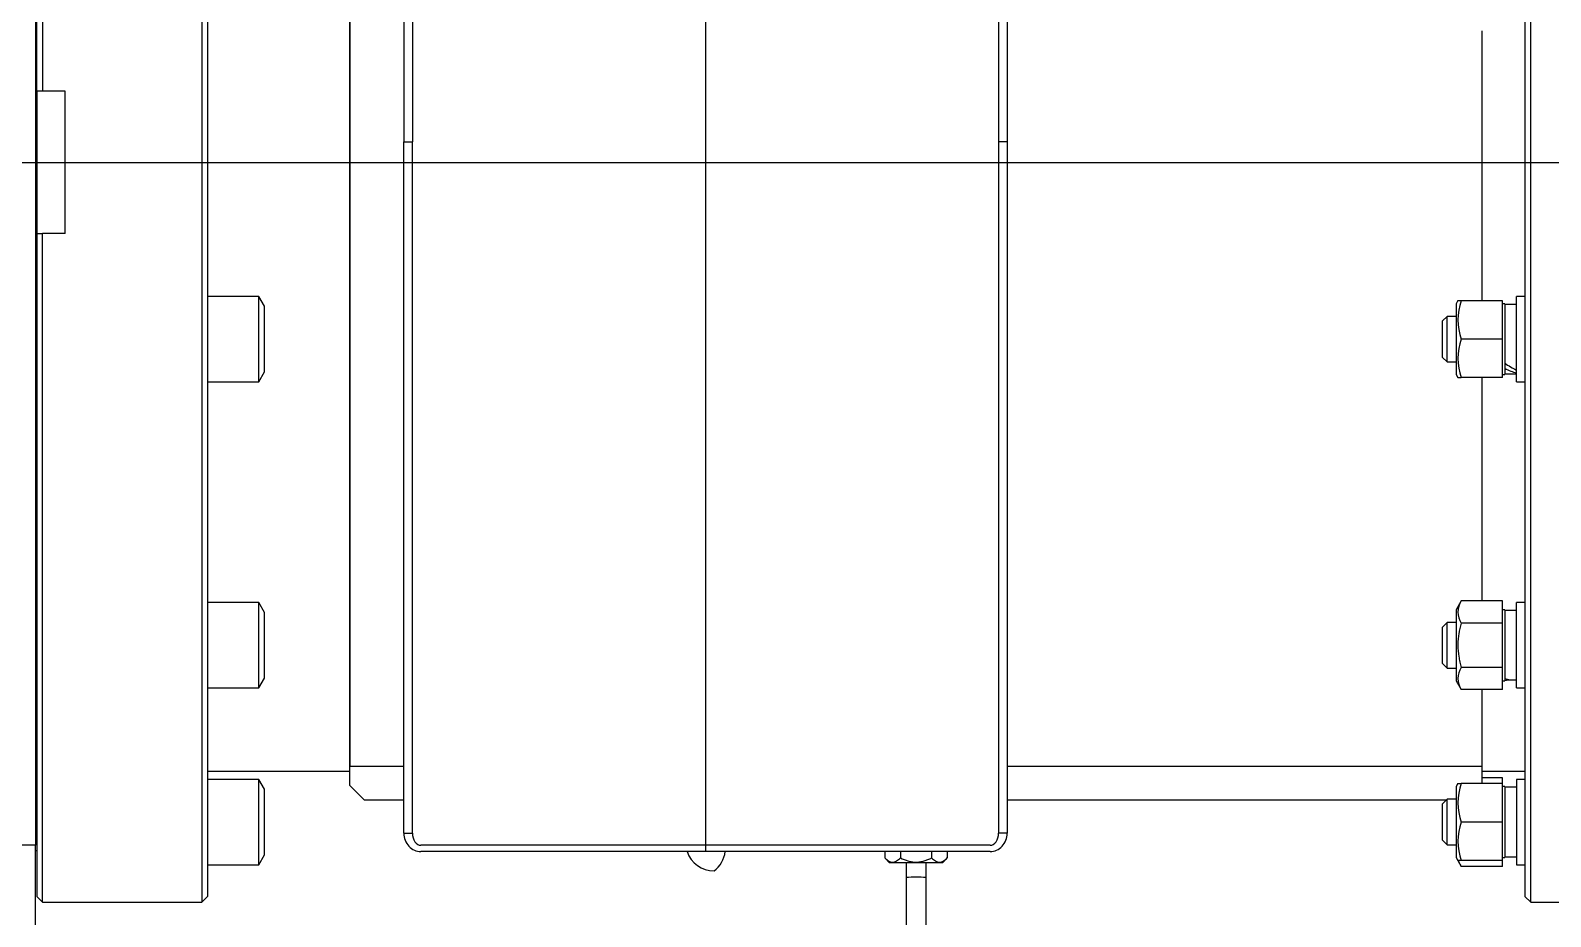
# Model space of a CAD drawing. Extents: x -681219 to -550379, y -242630 to -158199.
# Drawn here: x -622685 to -621992, y -178448 to -178045 of the extents above; entities that cross this region are included whole.
import ezdxf
from ezdxf.lldxf.tags import DXFTag

# ---------------------------------------------------------------- set-up
doc = ezdxf.new("R2010")
doc.units = 0
doc.header["$LTSCALE"] = 1000
for name, color, linetype in [('$TD_AUDIT_GENERATED_(5D6)', 7, 'CONTINUOUS'), ('16_GB93', 7, 'CONTINUOUS'), ('16_GB97.1', 7, 'CONTINUOUS'), ('AAO2017503', 7, 'CONTINUOUS'), ('DV1_默认层', 7, 'CONTINUOUS'), ('M16_GB1229', 7, 'CONTINUOUS'), ('M16×150_GB70.1_1', 7, 'CONTINUOUS'), ('MYPH00711341_A', 7, 'CONTINUOUS'), ('MYPH00711777', 7, 'CONTINUOUS'), ('溜槽', 7, 'CONTINUOUS'), ('球阀D15不锈钢(丝口)', 7, 'CONTINUOUS'), ('进料腔下筋', 7, 'CONTINUOUS'), ('进料腔衬套', 7, 'CONTINUOUS'), ('进料腔铸件', 7, 'CONTINUOUS')]:
    doc.layers.add(name, color=color, linetype=linetype)
tags = doc.linetypes.add('CENTER2', pattern=[28.575, 19.05, -3.175, 3.175, -3.175]).pattern_tags.tags
tags[10:11] = [DXFTag(74, 4), DXFTag(75, 0), DXFTag(340, '0'), DXFTag(46, 0.0), DXFTag(50, 0.0), DXFTag(44, 0.0), DXFTag(45, 0.0)]
tags[8:9] = [DXFTag(74, 4), DXFTag(75, 0), DXFTag(340, '0'), DXFTag(46, 0.0), DXFTag(50, 0.0), DXFTag(44, 0.0), DXFTag(45, 0.0)]
tags[6:7] = [DXFTag(74, 4), DXFTag(75, 0), DXFTag(340, '0'), DXFTag(46, 0.0), DXFTag(50, 0.0), DXFTag(44, 0.0), DXFTag(45, 0.0)]
tags[4:5] = [DXFTag(74, 4), DXFTag(75, 0), DXFTag(340, '0'), DXFTag(46, 0.0), DXFTag(50, 0.0), DXFTag(44, 0.0), DXFTag(45, 0.0)]

msp = doc.modelspace()

# ---------------------------------------------------------------- linework, layer by layer
at = {"layer": '$TD_AUDIT_GENERATED_(5D6)', "color": 7, "linetype": 'Continuous'}
for p, q in [((-622295.4671, -178418.8847), (-622295.4671, -178421.7581)), ((-622288.3588, -178418.8847), (-622288.3588, -178421.7581)), ((-622274.1421, -178418.8847), (-622274.1421, -178421.7581)), ((-622267.0338, -178418.8847), (-622267.0338, -178421.7581)), ((-622295.4671, -178421.7581), (-622293.4329, -178423.7924)), ((-622293.4329, -178423.7924), (-622269.0681, -178423.7924)), ((-622285.7865, -178423.7924), (-622285.7865, -178430.6907)), ((-622276.7145, -178430.6907), (-622276.7145, -178423.7924)), ((-622269.0681, -178423.7924), (-622267.0338, -178421.7581)), ((-622285.7865, -178430.2886), (-622285.7865, -178488.1746)), ((-622276.7145, -178488.1746), (-622276.7145, -178430.2886))]:
    msp.add_line(p, q, dxfattribs=at)
msp.add_arc((-622281.2505, -178502.4571), 71.9096, 86.3834278, 93.6165722, dxfattribs=at)
for points, knots in [([(-622295.4671, -178421.7581), (-622294.9121, -178422.3132), (-622294.3445, -178422.7853), (-622293.4623, -178423.2914), (-622293.1631, -178423.4261), (-622292.5518, -178423.6115), (-622292.237, -178423.6614), (-622291.3061, -178423.6656), (-622290.696, -178423.4777), (-622289.4928, -178422.7959), (-622288.9176, -178422.3169), (-622288.3588, -178421.7581)], [0, 0, 0, 0, 0.25, 0.25, 0.375, 0.375, 0.5, 0.5, 0.75, 0.75, 1, 1, 1, 1]), ([(-622288.3588, -178421.7581), (-622287.2557, -178422.3097), (-622286.1183, -178422.7853), (-622284.3222, -178423.2984), (-622283.7139, -178423.4333), (-622282.4941, -178423.6149), (-622281.88, -178423.6623), (-622280.6427, -178423.6634), (-622280.0153, -178423.6159), (-622278.7885, -178423.4337), (-622278.1854, -178423.2998), (-622276.9966, -178422.9611), (-622276.4095, -178422.7558), (-622275.2547, -178422.2907), (-622274.6928, -178422.0335), (-622274.1421, -178421.7581)], [0, 0, 0, 0, 0.25, 0.25, 0.375, 0.375, 0.5, 0.5, 0.625, 0.625, 0.75, 0.75, 0.875, 0.875, 1, 1, 1, 1]), ([(-622274.1421, -178421.7581), (-622273.5871, -178422.3132), (-622273.0194, -178422.7853), (-622272.1372, -178423.2914), (-622271.8379, -178423.4261), (-622271.2266, -178423.6115), (-622270.9118, -178423.6614), (-622269.9809, -178423.6655), (-622269.3708, -178423.4776), (-622268.1675, -178422.7957), (-622267.5924, -178422.3167), (-622267.0338, -178421.7581)], [0, 0, 0, 0, 0.25, 0.25, 0.375, 0.375, 0.5, 0.5, 0.75, 0.75, 1, 1, 1, 1])]:
    msp.add_open_spline(points, degree=3, knots=knots, dxfattribs=at)
at = {"layer": '16_GB93', "color": 7, "linetype": 'Continuous'}
for p, q in [((-622007.7945, -178169.6683), (-622013.1081, -178169.6683)), ((-622013.1081, -178201.2907), (-622007.7945, -178201.2907)), ((-622007.7945, -178309.1037), (-622013.1081, -178309.1037)), ((-622013.1081, -178340.7261), (-622012.3299, -178340.7261)), ((-622007.7945, -178389.6068), (-622013.1081, -178389.6068)), ((-622013.1081, -178421.2292), (-622007.7945, -178421.2292))]:
    msp.add_line(p, q, dxfattribs=at)
for centre, start, end in [((-622008.5726, -178324.9149), 253.3305416, 272.8209894), ((-622012.3299, -178324.9149), 267.1790106, 276.8244942)]:
    msp.add_arc(centre, 15.8112, start, end, dxfattribs=at)
for centre, start_param, end_param in [((-622008.5726, -178185.4795), 4.94505082, 5.28522331), ((-622012.3299, -178185.4795), 5.1867522, 5.52692469)]:
    msp.add_ellipse(centre, major_axis=(13.6929, -13.6929), ratio=0.57735027, start_param=start_param, end_param=end_param, dxfattribs=at)
at = {"layer": '16_GB97.1', "color": 7, "linetype": 'Continuous'}
for p, q in [((-622007.7945, -178204.9195), (-622007.7945, -178166.0395)), ((-622003.9065, -178166.0395), (-622007.7945, -178166.0395)), ((-622007.7945, -178204.9195), (-622003.9065, -178204.9195)), ((-622007.7945, -178344.3549), (-622007.7945, -178305.4749)), ((-622003.9065, -178305.4749), (-622007.7945, -178305.4749)), ((-622007.7945, -178344.3549), (-622003.9065, -178344.3549)), ((-622007.7945, -178385.978), (-622007.7945, -178424.858)), ((-622003.9065, -178385.978), (-622007.7945, -178385.978)), ((-622007.7945, -178424.858), (-622003.9065, -178424.858))]:
    msp.add_line(p, q, dxfattribs=at)
at = {"layer": 'AAO2017503', "color": 7, "linetype": 'Continuous'}
for p, q in [((-622580.6265, -178166.0395), (-622603.9545, -178166.0395)), ((-622580.6265, -178204.9195), (-622580.6265, -178166.0395)), ((-622578.0345, -178170.5288), (-622580.6265, -178166.0395)), ((-622578.0345, -178200.4302), (-622578.0345, -178170.5288)), ((-622681.7145, -178172.5195), (-622682.3625, -178172.5195)), ((-622682.3625, -178198.4395), (-622681.7145, -178198.4395)), ((-622603.9545, -178204.9195), (-622580.6265, -178204.9195)), ((-622580.6265, -178204.9195), (-622578.0345, -178200.4302)), ((-622580.6265, -178305.4749), (-622603.9545, -178305.4749)), ((-622580.6265, -178344.3549), (-622580.6265, -178305.4749)), ((-622578.0345, -178309.9643), (-622580.6265, -178305.4749)), ((-622578.0345, -178339.8656), (-622578.0345, -178309.9643)), ((-622681.7145, -178311.9549), (-622682.3625, -178311.9549)), ((-622682.3625, -178337.8749), (-622681.7145, -178337.8749)), ((-622603.9545, -178344.3549), (-622580.6265, -178344.3549)), ((-622580.6265, -178344.3549), (-622578.0345, -178339.8656)), ((-622580.6265, -178385.978), (-622603.9545, -178385.978)), ((-622580.6265, -178424.858), (-622580.6265, -178385.978)), ((-622578.0345, -178390.4673), (-622580.6265, -178385.978)), ((-622681.7145, -178392.458), (-622682.3625, -178392.458)), ((-622578.0345, -178420.3686), (-622578.0345, -178390.4673)), ((-622682.3625, -178418.378), (-622681.7145, -178418.378)), ((-622580.6265, -178424.858), (-622578.0345, -178420.3686)), ((-622603.9545, -178424.858), (-622580.6265, -178424.858))]:
    msp.add_line(p, q, dxfattribs=at)
at = {"layer": 'DV1_默认层', "color": 7, "linetype": 'CENTER2', "ltscale": 30}
for p, q in [((-622377.1545, -177037.9925), (-622377.1545, -178418.8847)), ((-623650.9859, -178104.9764), (-617783.6386, -178104.9764))]:
    msp.add_line(p, q, dxfattribs=at)
at = {"layer": 'M16_GB1229', "color": 7, "linetype": 'Continuous'}
for p, q in [((-622034.4563, -178167.9355), (-622035.2697, -178169.3443)), ((-622035.2697, -178169.3443), (-622035.2697, -178201.6147)), ((-622014.1449, -178167.9832), (-622032.9212, -178167.9832)), ((-622014.1449, -178167.983), (-622032.9209, -178167.983)), ((-622014.1449, -178167.9832), (-622014.1449, -178167.983)), ((-622014.1449, -178185.4798), (-622014.1449, -178167.9832)), ((-622013.1081, -178169.3443), (-622014.1449, -178169.3443)), ((-622013.1081, -178169.3443), (-622013.1081, -178201.6147)), ((-622014.1449, -178185.4798), (-622032.9212, -178185.4798)), ((-622014.1449, -178202.976), (-622014.1449, -178185.4798)), ((-622035.2697, -178201.6147), (-622034.4563, -178203.0235)), ((-622014.1449, -178202.976), (-622032.9209, -178202.976)), ((-622014.1449, -178201.6147), (-622013.1081, -178201.6147)), ((-622032.9209, -178304.7117), (-622035.2697, -178308.7797)), ((-622035.2697, -178308.7797), (-622035.2697, -178341.0501)), ((-622014.1449, -178304.7117), (-622032.9209, -178304.7117)), ((-622014.1449, -178314.8133), (-622014.1449, -178304.7117)), ((-622013.1081, -178308.7797), (-622014.1449, -178308.7797)), ((-622013.1081, -178308.7797), (-622013.1081, -178341.0501)), ((-622014.1449, -178314.8133), (-622032.9212, -178314.8133)), ((-622014.1449, -178335.0165), (-622014.1449, -178314.8133)), ((-622014.1449, -178335.0165), (-622032.9212, -178335.0165)), ((-622014.1449, -178345.1181), (-622014.1449, -178335.0165)), ((-622035.2697, -178341.0501), (-622032.9209, -178345.1181)), ((-622014.1449, -178345.1181), (-622032.9209, -178345.1181)), ((-622014.1449, -178341.0501), (-622013.1081, -178341.0501)), ((-622014.1449, -178385.2152), (-622023.3465, -178385.2152)), ((-622014.1449, -178387.9215), (-622014.1449, -178385.2152)), ((-622034.4563, -178387.8739), (-622035.2697, -178389.2828)), ((-622035.2697, -178389.2828), (-622035.2697, -178421.5532)), ((-622014.1449, -178387.9215), (-622032.9209, -178387.9215)), ((-622014.1449, -178405.4177), (-622014.1449, -178387.9215)), ((-622013.1081, -178389.2828), (-622014.1449, -178389.2828)), ((-622013.1081, -178389.2828), (-622013.1081, -178421.5532)), ((-622014.1449, -178405.4177), (-622032.9212, -178405.4177)), ((-622014.1449, -178422.9142), (-622014.1449, -178405.4177)), ((-622035.2697, -178421.5532), (-622034.4563, -178422.962)), ((-622034.4563, -178422.962), (-622032.9213, -178425.6206)), ((-622014.1449, -178422.9142), (-622032.9212, -178422.9142)), ((-622014.1449, -178425.6208), (-622032.9212, -178425.6208)), ((-622014.1449, -178422.9145), (-622032.9209, -178422.9145)), ((-622014.1449, -178421.5532), (-622013.1081, -178421.5532)), ((-622014.1449, -178422.9145), (-622014.1449, -178422.9142)), ((-622014.1449, -178425.6208), (-622014.1449, -178422.9145))]:
    msp.add_line(p, q, dxfattribs=at)
for centre, radius, start, end in [((-622033.6989, -178210.1923), 42.2165, 88.9441009, 91.0652891), ((-622009.0524, -178176.7315), 25.4214, 159.8713641, 200.1286359), ((-622008.9955, -178194.2275), 25.4747, 159.9164362, 200.0852445), ((-622033.6989, -178160.7667), 42.2165, 268.9347109, 271.0558991), ((-622025.4213, -178309.7627), 9.042, 146.0398024, 213.9572865), ((-622025.4212, -178340.0671), 9.042, 146.0428621, 213.9600491), ((-622033.7059, -178344.822), 43.1066, 268.96602, 271.043406), ((-622008.9956, -178396.67), 25.4747, 159.9146953, 200.083624), ((-622009.0524, -178414.166), 25.4214, 159.8713641, 200.1286359), ((-622033.7059, -178466.0139), 43.1066, 88.956594, 91.03398), ((-622025.4521, -178420.57), 9.0166, 198.0377337, 214.0675354)]:
    msp.add_arc(centre, radius, start, end, dxfattribs=at)
msp.add_open_spline([(-622032.9212, -178314.8133), (-622033.3926, -178316.4461), (-622033.7852, -178318.1005), (-622034.1961, -178320.6309), (-622034.3034, -178321.4845), (-622034.4476, -178323.2022), (-622034.4839, -178324.0584), (-622034.4842, -178326.6192), (-622034.3375, -178328.3156), (-622033.9295, -178330.8466), (-622033.7624, -178331.6888), (-622033.3761, -178333.366), (-622033.1584, -178334.195), (-622032.9212, -178335.0165)], degree=3, knots=[0, 0, 0, 0, 0.25, 0.25, 0.375, 0.375, 0.5, 0.5, 0.75, 0.75, 0.875, 0.875, 1, 1, 1, 1], dxfattribs=at)
at = {"layer": 'M16×150_GB70.1_1', "color": 7, "linetype": 'Continuous'}
for p, q in [((-622039.4169, -178175.1115), (-622041.4905, -178177.1851)), ((-622041.4905, -178193.7739), (-622041.4905, -178177.1851)), ((-622039.4169, -178195.8475), (-622039.4169, -178175.1115)), ((-622035.2697, -178175.1115), (-622039.4169, -178175.1115)), ((-622041.4905, -178193.7739), (-622039.4169, -178195.8475)), ((-622039.4169, -178195.8475), (-622035.2697, -178195.8475)), ((-622039.4169, -178314.5469), (-622041.4905, -178316.6205)), ((-622041.4905, -178333.2093), (-622041.4905, -178316.6205)), ((-622039.4169, -178335.2829), (-622039.4169, -178314.5469)), ((-622035.2697, -178314.5469), (-622039.4169, -178314.5469)), ((-622041.4905, -178333.2093), (-622039.4169, -178335.2829)), ((-622039.4169, -178335.2829), (-622035.2697, -178335.2829)), ((-622039.4169, -178395.05), (-622041.4905, -178397.1236)), ((-622041.4905, -178413.7124), (-622041.4905, -178397.1236)), ((-622039.4169, -178415.786), (-622039.4169, -178395.05)), ((-622035.2697, -178395.05), (-622039.4169, -178395.05)), ((-622041.4905, -178413.7124), (-622039.4169, -178415.786)), ((-622039.4169, -178415.786), (-622035.2697, -178415.786))]:
    msp.add_line(p, q, dxfattribs=at)
at = {"layer": 'MYPH00711341_A', "color": 7, "linetype": 'Continuous'}
for p, q in [((-622682.3625, -177729.1364), (-622682.3625, -178409.5364)), ((-622682.3625, -178409.5364), (-622682.3625, -178416.0164)), ((-622682.3625, -178416.0164), (-622786.0425, -178416.0164)), ((-622682.3625, -178493.7764), (-622682.3625, -178416.0164))]:
    msp.add_line(p, q, dxfattribs=at)
at = {"layer": 'MYPH00711777', "color": 7, "linetype": 'Continuous'}
for p, q in [((-622539.1545, -178380.0209), (-622539.1545, -177917.9209)), ((-622023.3465, -178167.983), (-622023.3465, -178045.2603)), ((-622023.3465, -178304.7117), (-622023.3465, -178202.976)), ((-622023.3465, -178380.0209), (-622023.3465, -178345.1181)), ((-622539.1545, -178380.0209), (-622514.5305, -178380.0209)), ((-622239.7785, -178380.0209), (-622023.3465, -178380.0209))]:
    msp.add_line(p, q, dxfattribs=at)
at = {"layer": '溜槽', "color": 7, "linetype": 'Continuous'}
for p, q in [((-622514.5305, -177501.6696), (-622514.5305, -178095.6205)), ((-622510.6425, -177501.6696), (-622510.6425, -178095.6205)), ((-622243.6665, -177501.6696), (-622243.6665, -178095.6205)), ((-622239.7785, -177501.6696), (-622239.7785, -178095.6205)), ((-622514.5305, -178410.5169), (-622514.5305, -178095.6205)), ((-622514.5305, -178095.6205), (-622510.6425, -178095.6205)), ((-622510.6425, -178410.5169), (-622510.6425, -178095.6205)), ((-622239.7785, -178095.6205), (-622243.6665, -178095.6205)), ((-622243.6665, -178095.6205), (-622243.6665, -178410.5169)), ((-622239.7785, -178095.6205), (-622239.7785, -178410.5169)), ((-622514.5305, -178410.5169), (-622510.6425, -178410.5169)), ((-622239.7785, -178410.5169), (-622243.6665, -178410.5169)), ((-622247.5545, -178416.0092), (-622506.7545, -178416.0092)), ((-622247.5545, -178418.8847), (-622506.7545, -178418.8847))]:
    msp.add_line(p, q, dxfattribs=at)
for centre, major_axis, ratio, start_param, end_param in [((-622506.7545, -178410.5169), (0, -8.3679), 0.92926961, 4.71238898, 6.28318531), ((-622506.7545, -178410.5169), (0, -5.4924), 0.70789006, 4.71238898, 6.28318531), ((-622247.5545, -178410.5169), (0, 8.3679), 0.92926961, 3.14159265, 4.71238898), ((-622247.5545, -178410.5169), (0, 5.4924), 0.70789006, 3.14159265, 4.71238898)]:
    msp.add_ellipse(centre, major_axis=major_axis, ratio=ratio, start_param=start_param, end_param=end_param, dxfattribs=at)
at = {"layer": '球阀D15不锈钢(丝口)', "color": 7, "linetype": 'Continuous'}
for centre, start, end in [((-622373.2665, -178414.7204), 198.7427458, 270), ((-622381.0425, -178417.3124), 306.8698976, 353.0317351)]:
    msp.add_arc(centre, 12.96, start, end, dxfattribs=at)
at = {"layer": '进料腔下筋', "color": 7, "linetype": 'Continuous'}
for p, q in [((-622539.1545, -178388.8004), (-622539.1545, -178380.0209)), ((-622023.3465, -178387.9215), (-622023.3465, -178380.0209)), ((-622539.1545, -178388.8004), (-622532.6745, -178395.2804)), ((-622532.6745, -178395.2804), (-622514.5305, -178395.2804)), ((-622239.7785, -178395.2804), (-622039.6473, -178395.2804))]:
    msp.add_line(p, q, dxfattribs=at)
at = {"layer": '进料腔衬套', "color": 7, "linetype": 'Continuous'}
msp.add_line((-622682.3625, -178343.4404), (-622681.7145, -178344.0884), dxfattribs=at)
at = {"layer": '进料腔铸件', "color": 7, "linetype": 'Continuous'}
for p, q in [((-622681.7145, -178072.5764), (-622681.7145, -177770.6084)), ((-622679.1225, -177768.0164), (-622679.1225, -178072.5764)), ((-622606.5465, -177768.3081), (-622606.5465, -178441.9364)), ((-622003.9065, -177770.6084), (-622003.9065, -178439.3444)), ((-622001.3145, -178441.9364), (-622001.3145, -177768.0164)), ((-622603.9545, -177770.7114), (-622603.9545, -178439.3444)), ((-622539.1545, -177917.9209), (-622539.1545, -178380.0209)), ((-622023.3465, -178167.983), (-622023.3465, -178045.047)), ((-622679.1225, -178072.5764), (-622681.7145, -178072.5764)), ((-622681.7145, -178072.5764), (-622681.7145, -178079.0564)), ((-622668.7545, -178072.5764), (-622679.1225, -178072.5764)), ((-622668.7545, -178137.3764), (-622668.7545, -178072.5764)), ((-622681.7145, -178079.0564), (-622681.7145, -178130.8964)), ((-622681.7145, -178130.8964), (-622681.7145, -178137.3764)), ((-622681.7145, -178137.3764), (-622679.1225, -178137.3764)), ((-622681.7145, -178137.3764), (-622681.7145, -178439.3444)), ((-622679.1225, -178441.9364), (-622679.1225, -178137.3764)), ((-622668.7545, -178137.3764), (-622679.1225, -178137.3764)), ((-622023.3465, -178304.7117), (-622023.3465, -178202.976)), ((-622023.3465, -178380.0209), (-622023.3465, -178345.1181)), ((-622603.9545, -178382.3204), (-622539.1545, -178382.3204)), ((-622023.3465, -178382.3204), (-622003.9065, -178382.3204)), ((-622681.7145, -178439.3444), (-622679.1225, -178441.9364)), ((-622679.1225, -178441.9364), (-622606.5465, -178441.9364)), ((-622606.5465, -178441.9364), (-622603.9545, -178439.3444)), ((-622003.9065, -178439.3444), (-622001.3145, -178441.9364)), ((-622001.3145, -178441.9364), (-621928.7385, -178441.9364))]:
    msp.add_line(p, q, dxfattribs=at)

doc.saveas('drawing.dxf')
